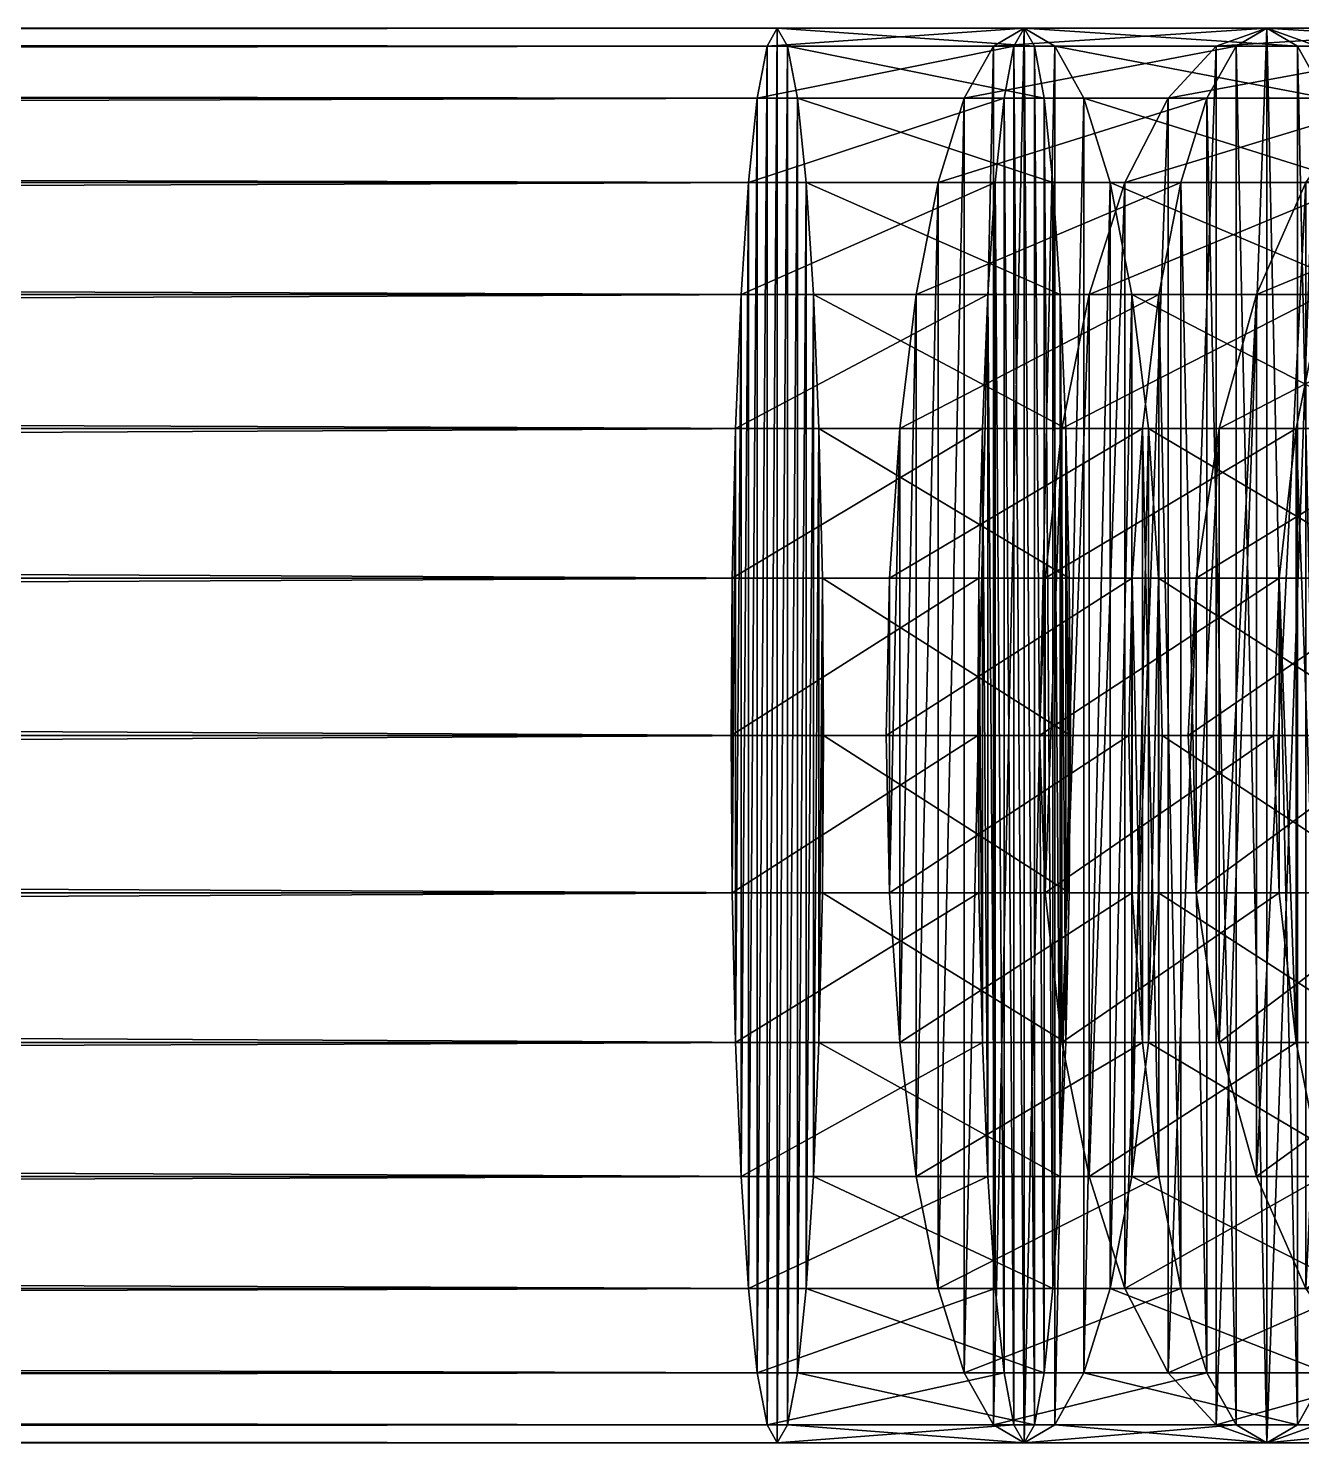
# Model space of a CAD drawing. Header units: millimetres. Extents: x 3500 to 25050, y 1500 to 19500.
# Drawn here: x 19185.9 to 19337.4, y 13215.8 to 13384.2 of the extents above; entities that cross this region are included whole.
import ezdxf

# ---------------------------------------------------------------- set-up
doc = ezdxf.new("R2010")
doc.units = ezdxf.units.MM
doc.layers.add('3D-PIPE-P-1011', color=7, linetype='Continuous', true_color=0xf26b21)

msp = doc.modelspace()

# ---------------------------------------------------------------- meshes
at = {"layer": '3D-PIPE-P-1011'}
mesh = msp.add_polyface(dxfattribs=at)
corners = [(15525, 13384.15, 600), (19275, 13384.15, 600), (15525, 13382.04, 581.27), (19275, 13382.04, 581.27), (15525, 13375.82, 563.49), (19275, 13375.82, 563.49), (15525, 13365.79, 547.53), (19275, 13365.79, 547.53), (15525, 13352.47, 534.21), (19275, 13352.47, 534.21), (15525, 13336.51, 524.18), (19275, 13336.51, 524.18), (15525, 13318.73, 517.96), (19275, 13318.73, 517.96), (15525, 13300, 515.85), (19275, 13300, 515.85), (15525, 13281.27, 517.96), (19275, 13281.27, 517.96), (15525, 13263.49, 524.18), (19275, 13263.49, 524.18), (15525, 13247.53, 534.21), (19275, 13247.53, 534.21), (15525, 13234.21, 547.53), (19275, 13234.21, 547.53), (15525, 13224.18, 563.49), (19275, 13224.18, 563.49), (15525, 13217.96, 581.27), (19275, 13217.96, 581.27), (15525, 13215.85, 600), (19275, 13215.85, 600), (15525, 13217.96, 618.73), (19275, 13217.96, 618.73), (15525, 13224.18, 636.51), (19275, 13224.18, 636.51), (15525, 13234.21, 652.47), (19275, 13234.21, 652.47), (15525, 13247.53, 665.79), (19275, 13247.53, 665.79), (15525, 13263.49, 675.82), (19275, 13263.49, 675.82), (15525, 13281.27, 682.04), (19275, 13281.27, 682.04), (15525, 13300, 684.15), (19275, 13300, 684.15), (15525, 13318.73, 682.04), (19275, 13318.73, 682.04), (15525, 13336.51, 675.82), (19275, 13336.51, 675.82), (15525, 13352.47, 665.79), (19275, 13352.47, 665.79), (15525, 13365.79, 652.47), (19275, 13365.79, 652.47), (15525, 13375.82, 636.51), (19275, 13375.82, 636.51), (15525, 13382.04, 618.73), (19275, 13382.04, 618.73)]
mesh.append_faces([[corners[k] for k in face] for face in [(0, 1, 2), (1, 3, 2), (2, 3, 4), (3, 5, 4), (4, 5, 6), (5, 7, 6), (6, 7, 8), (7, 9, 8), (8, 9, 10), (9, 11, 10), (10, 11, 12), (11, 13, 12), (12, 13, 14), (13, 15, 14), (14, 15, 16), (15, 17, 16), (16, 17, 18), (17, 19, 18), (18, 19, 20), (19, 21, 20), (20, 21, 22), (21, 23, 22), (22, 23, 24), (23, 25, 24), (24, 25, 26), (25, 27, 26), (26, 27, 28), (27, 29, 28), (28, 29, 30), (29, 31, 30), (30, 31, 32), (31, 33, 32), (32, 33, 34), (33, 35, 34), (34, 35, 36), (35, 37, 36), (36, 37, 38), (37, 39, 38), (38, 39, 40), (39, 41, 40), (40, 41, 42), (41, 43, 42), (42, 43, 44), (43, 45, 44), (44, 45, 46), (45, 47, 46), (46, 47, 48), (47, 49, 48), (48, 49, 50), (49, 51, 50), (50, 51, 52), (51, 53, 52), (52, 53, 54), (53, 55, 54), (54, 55, 0), (55, 1, 0), (0, 2, 54), (54, 2, 52), (2, 4, 52), (52, 4, 50), (4, 6, 50), (50, 6, 48), (48, 6, 46), (46, 6, 44), (44, 6, 42), (42, 6, 40), (40, 6, 38), (6, 8, 38), (38, 8, 36), (36, 8, 34), (34, 8, 32), (32, 8, 30), (30, 8, 28), (8, 10, 28), (10, 12, 28), (12, 14, 28), (14, 16, 28), (16, 18, 28), (18, 20, 28), (20, 22, 28), (22, 24, 28), (26, 28, 24), (29, 27, 31), (31, 27, 33), (27, 25, 33), (33, 25, 35), (25, 23, 35), (35, 23, 37), (37, 23, 39), (39, 23, 41), (41, 23, 43), (43, 23, 45), (45, 23, 47), (23, 21, 47), (47, 21, 49), (49, 21, 51), (51, 21, 53), (53, 21, 55), (55, 21, 1), (21, 19, 1), (19, 17, 1), (17, 15, 1), (15, 13, 1), (13, 11, 1), (11, 9, 1), (9, 7, 1), (7, 5, 1), (3, 1, 5)]])
mesh = msp.add_polyface(dxfattribs=at)
corners = [(19269.63, 13318.73, 681.86), (19269.5, 13300, 683.97), (19299, 13318.73, 683.79), (19298.86, 13300, 685.89), (19299.41, 13336.51, 677.58), (19280.37, 13318.73, 518.14), (19279.96, 13336.51, 524.35), (19309.73, 13318.73, 520.06), (19280.5, 13300, 516.03), (19309.87, 13300, 517.96), (19269.63, 13281.27, 681.86), (19270.04, 13336.51, 675.65), (19270.04, 13263.49, 675.65), (19270.7, 13352.47, 665.65), (19270.7, 13247.53, 665.65), (19271.57, 13365.79, 652.35), (19271.57, 13234.21, 652.35), (19272.61, 13375.82, 636.43), (19272.61, 13224.18, 636.43), (19273.78, 13382.04, 618.69), (19275, 13215.85, 600), (19275, 13384.15, 600), (19276.22, 13382.04, 581.31), (19276.22, 13217.96, 581.31), (19277.39, 13375.82, 563.57), (19277.39, 13224.18, 563.57), (19278.43, 13365.79, 547.65), (19278.43, 13234.21, 547.65), (19279.3, 13352.47, 534.35), (19279.3, 13247.53, 534.35), (19279.96, 13263.49, 524.35), (19299.41, 13263.49, 677.58), (19300.07, 13247.53, 667.58), (19300.07, 13352.47, 667.58), (19300.94, 13234.21, 654.28), (19300.94, 13365.79, 654.28), (19301.98, 13224.18, 638.36), (19301.98, 13375.82, 638.36), (19303.14, 13217.96, 620.61), (19303.14, 13382.04, 620.61), (19306.76, 13375.82, 565.49), (19307.8, 13234.21, 549.57), (19307.8, 13365.79, 549.57), (19308.67, 13247.53, 536.27), (19308.67, 13352.47, 536.27), (19309.33, 13263.49, 526.27), (19309.33, 13336.51, 526.27), (19309.73, 13281.27, 520.06), (19288.36, 13318.73, 682.39), (19287.95, 13300, 684.46), (19317.23, 13318.73, 688.13), (19316.82, 13300, 690.2), (19318.44, 13336.51, 682.03), (19288.36, 13281.27, 682.39), (19289.58, 13336.51, 676.28), (19289.58, 13263.49, 676.28), (19291.53, 13352.47, 666.45), (19291.53, 13247.53, 666.45), (19294.13, 13365.79, 653.38), (19294.13, 13234.21, 653.38), (19297.25, 13375.82, 637.73), (19308.02, 13217.96, 583.56), (19308.02, 13382.04, 583.56), (19311.49, 13375.82, 566.12), (19311.49, 13224.18, 566.12), (19314.6, 13365.79, 550.47), (19314.6, 13234.21, 550.47), (19317.2, 13352.47, 537.4), (19306.86, 13318.73, 685.35), (19306.19, 13300, 687.35), (19334.73, 13318.73, 694.81), (19306.86, 13281.27, 685.35), (19308.86, 13336.51, 679.46), (19308.86, 13263.49, 679.46), (19312.09, 13352.47, 669.97), (19312.09, 13247.53, 669.97), (19316.37, 13365.79, 657.35)]
mesh.append_faces([[corners[k] for k in face] for face in [(0, 1, 2), (2, 1, 3), (4, 0, 2), (5, 6, 7), (8, 5, 9), (9, 5, 7), (10, 0, 11), (12, 11, 13), (14, 13, 15), (16, 15, 17), (18, 17, 19), (20, 21, 22), (23, 22, 24), (25, 24, 26), (27, 26, 28), (29, 28, 6), (30, 6, 5), (2, 31, 4), (4, 32, 33), (33, 34, 35), (35, 36, 37), (37, 38, 39), (40, 41, 42), (42, 43, 44), (44, 45, 46), (46, 47, 7), (48, 49, 50), (50, 49, 51), (52, 48, 50), (53, 48, 54), (55, 54, 56), (57, 56, 58), (59, 58, 60), (61, 62, 63), (64, 63, 65), (66, 65, 67), (68, 69, 70), (71, 68, 72), (73, 72, 74), (75, 74, 76)]])
mesh = msp.add_polyface(dxfattribs=at)
corners = [(19270.04, 13336.51, 675.65), (19269.63, 13318.73, 681.86), (19299.41, 13336.51, 677.58), (19270.7, 13352.47, 665.65), (19300.07, 13352.47, 667.58), (19271.57, 13365.79, 652.35), (19300.94, 13365.79, 654.28), (19272.61, 13375.82, 636.43), (19301.98, 13375.82, 638.36), (19273.78, 13382.04, 618.69), (19303.14, 13382.04, 620.61), (19275, 13384.15, 600), (19304.37, 13384.15, 601.92), (19276.22, 13382.04, 581.31), (19305.59, 13382.04, 583.24), (19277.39, 13375.82, 563.57), (19306.76, 13375.82, 565.49), (19278.43, 13365.79, 547.65), (19307.8, 13365.79, 549.57), (19279.3, 13352.47, 534.35), (19308.67, 13352.47, 536.27), (19279.96, 13336.51, 524.35), (19309.33, 13336.51, 526.27), (19309.73, 13318.73, 520.06), (19273.78, 13217.96, 618.69), (19304.37, 13215.85, 601.92), (19305.59, 13217.96, 583.24), (19306.76, 13224.18, 565.49), (19289.58, 13336.51, 676.28), (19288.36, 13318.73, 682.39), (19318.44, 13336.51, 682.03), (19291.53, 13352.47, 666.45), (19320.4, 13352.47, 672.19), (19294.13, 13365.79, 653.38), (19323, 13365.79, 659.13), (19297.25, 13375.82, 637.73), (19326.11, 13375.82, 643.48), (19300.72, 13382.04, 620.29), (19329.58, 13382.04, 626.03), (19333.23, 13384.15, 607.67), (19308.02, 13382.04, 583.56), (19336.89, 13382.04, 589.3), (19297.25, 13224.18, 637.73), (19300.72, 13217.96, 620.29), (19308.86, 13336.51, 679.46), (19306.86, 13318.73, 685.35), (19336.73, 13336.51, 688.92)]
mesh.append_faces([[corners[k] for k in face] for face in [(0, 1, 2), (3, 0, 4), (4, 0, 2), (5, 3, 6), (6, 3, 4), (7, 5, 8), (8, 5, 6), (9, 7, 10), (10, 7, 8), (11, 9, 12), (12, 9, 10), (13, 11, 14), (14, 11, 12), (15, 13, 16), (16, 13, 14), (17, 15, 18), (18, 15, 16), (19, 17, 20), (20, 17, 18), (21, 19, 22), (22, 19, 20), (23, 21, 22), (24, 9, 11), (10, 25, 12), (12, 26, 14), (14, 27, 16), (28, 29, 30), (31, 28, 32), (32, 28, 30), (33, 31, 34), (34, 31, 32), (35, 33, 36), (36, 33, 34), (37, 35, 38), (38, 35, 36), (12, 37, 39), (40, 12, 41), (42, 35, 37), (43, 37, 12), (25, 12, 40), (44, 45, 46)]])
mesh = msp.add_polyface(dxfattribs=at)
corners = [(19279.96, 13263.49, 524.35), (19280.37, 13281.27, 518.14), (19309.33, 13263.49, 526.27), (19279.3, 13247.53, 534.35), (19308.67, 13247.53, 536.27), (19278.43, 13234.21, 547.65), (19307.8, 13234.21, 549.57), (19277.39, 13224.18, 563.57), (19306.76, 13224.18, 565.49), (19276.22, 13217.96, 581.31), (19305.59, 13217.96, 583.24), (19275, 13215.85, 600), (19304.37, 13215.85, 601.92), (19273.78, 13217.96, 618.69), (19303.14, 13217.96, 620.61), (19272.61, 13224.18, 636.43), (19301.98, 13224.18, 638.36), (19271.57, 13234.21, 652.35), (19300.94, 13234.21, 654.28), (19270.7, 13247.53, 665.65), (19300.07, 13247.53, 667.58), (19270.04, 13263.49, 675.65), (19299.41, 13263.49, 677.58), (19299, 13281.27, 683.79), (19273.78, 13382.04, 618.69), (19275, 13384.15, 600), (19276.22, 13382.04, 581.31), (19277.39, 13375.82, 563.57), (19278.43, 13365.79, 547.65), (19300.94, 13365.79, 654.28), (19301.98, 13375.82, 638.36), (19303.14, 13382.04, 620.61), (19304.37, 13384.15, 601.92), (19305.59, 13382.04, 583.24), (19297.25, 13224.18, 637.73), (19300.72, 13217.96, 620.29), (19326.11, 13224.18, 643.48), (19294.13, 13234.21, 653.38), (19323, 13234.21, 659.13), (19291.53, 13247.53, 666.45), (19320.4, 13247.53, 672.19), (19289.58, 13263.49, 676.28), (19318.44, 13263.49, 682.03), (19317.23, 13281.27, 688.13), (19308.02, 13382.04, 583.56), (19308.02, 13217.96, 583.56)]
mesh.append_faces([[corners[k] for k in face] for face in [(0, 1, 2), (3, 0, 4), (4, 0, 2), (5, 3, 6), (6, 3, 4), (7, 5, 8), (8, 5, 6), (9, 7, 10), (10, 7, 8), (11, 9, 12), (12, 9, 10), (13, 11, 14), (14, 11, 12), (15, 13, 16), (16, 13, 14), (17, 15, 18), (18, 15, 16), (19, 17, 20), (20, 17, 18), (21, 19, 22), (22, 19, 20), (23, 21, 22), (15, 24, 13), (13, 25, 11), (11, 26, 9), (9, 27, 7), (7, 28, 5), (29, 18, 16), (30, 16, 14), (31, 14, 12), (32, 12, 10), (33, 10, 8), (34, 35, 36), (37, 34, 38), (39, 37, 40), (41, 39, 42), (42, 39, 40), (43, 41, 42), (35, 32, 12), (12, 44, 45)]])
mesh = msp.add_polyface(dxfattribs=at)
corners = [(19319.16, 13263.49, 527.57), (19320.37, 13281.27, 521.46), (19348.03, 13263.49, 533.31), (19317.2, 13247.53, 537.4), (19346.07, 13247.53, 543.14), (19314.6, 13234.21, 550.47), (19343.47, 13234.21, 556.21), (19311.49, 13224.18, 566.12), (19340.36, 13224.18, 571.86), (19308.02, 13217.96, 583.56), (19336.89, 13217.96, 589.3), (19304.37, 13215.85, 601.92), (19333.23, 13215.85, 607.67), (19300.72, 13217.96, 620.29), (19329.58, 13217.96, 626.03), (19326.11, 13224.18, 643.48), (19323, 13234.21, 659.13), (19297.25, 13224.18, 637.73), (19320.4, 13247.53, 672.19), (19294.13, 13234.21, 653.38), (19311.49, 13375.82, 566.12), (19326.11, 13375.82, 643.48), (19329.58, 13382.04, 626.03), (19333.23, 13384.15, 607.67), (19339.25, 13217.96, 589.94), (19344.97, 13224.18, 573.09), (19367.12, 13217.96, 599.4), (19361.1, 13215.85, 617.13), (19327.22, 13217.96, 625.4), (19355.08, 13217.96, 634.86), (19321.5, 13224.18, 642.24), (19349.37, 13224.18, 651.7), (19316.37, 13234.21, 657.35), (19344.24, 13234.21, 666.81), (19312.09, 13247.53, 669.97), (19339.96, 13247.53, 679.43), (19308.86, 13263.49, 679.46), (19336.73, 13263.49, 688.92), (19334.73, 13281.27, 694.81), (19339.25, 13382.04, 589.94), (19344.97, 13375.82, 573.09), (19337.9, 13234.21, 664.18), (19344.96, 13224.18, 649.87), (19364.29, 13234.21, 677.2), (19332.01, 13247.53, 676.13), (19358.4, 13247.53, 689.15), (19327.57, 13263.49, 685.12), (19353.97, 13263.49, 698.14), (19351.21, 13281.27, 703.72)]
mesh.append_faces([[corners[k] for k in face] for face in [(0, 1, 2), (3, 0, 4), (4, 0, 2), (5, 3, 6), (6, 3, 4), (7, 5, 8), (8, 5, 6), (9, 7, 10), (10, 7, 8), (11, 9, 12), (12, 9, 10), (13, 11, 14), (14, 11, 12), (15, 13, 14), (16, 17, 15), (18, 19, 16), (9, 20, 7), (21, 15, 14), (22, 14, 12), (23, 12, 10), (24, 25, 26), (12, 24, 27), (28, 12, 29), (29, 12, 27), (30, 28, 31), (31, 28, 29), (32, 30, 33), (33, 30, 31), (34, 32, 35), (35, 32, 33), (36, 34, 37), (37, 34, 35), (38, 36, 37), (28, 23, 12), (12, 39, 24), (24, 40, 25), (41, 42, 43), (44, 41, 45), (46, 44, 47), (47, 44, 45), (48, 46, 47)]])
mesh = msp.add_polyface(dxfattribs=at)
corners = [(19333.23, 13384.15, 607.67), (19300.72, 13382.04, 620.29), (19329.58, 13382.04, 626.03), (19336.89, 13382.04, 589.3), (19304.37, 13384.15, 601.92), (19311.49, 13375.82, 566.12), (19308.02, 13382.04, 583.56), (19340.36, 13375.82, 571.86), (19314.6, 13365.79, 550.47), (19343.47, 13365.79, 556.21), (19317.2, 13352.47, 537.4), (19346.07, 13352.47, 543.14), (19319.16, 13336.51, 527.57), (19348.03, 13336.51, 533.31), (19349.24, 13318.73, 527.2), (19333.23, 13215.85, 607.67), (19336.89, 13217.96, 589.3), (19340.36, 13224.18, 571.86), (19312.09, 13352.47, 669.97), (19308.86, 13336.51, 679.46), (19339.96, 13352.47, 679.43), (19336.73, 13336.51, 688.92), (19316.37, 13365.79, 657.35), (19344.24, 13365.79, 666.81), (19321.5, 13375.82, 642.24), (19349.37, 13375.82, 651.7), (19327.22, 13382.04, 625.4), (19355.08, 13382.04, 634.86), (19361.1, 13384.15, 617.13), (19339.25, 13382.04, 589.94), (19367.12, 13382.04, 599.4), (19344.97, 13375.82, 573.09), (19372.84, 13375.82, 582.55), (19321.5, 13224.18, 642.24), (19327.22, 13217.96, 625.4), (19327.57, 13336.51, 685.12), (19324.82, 13318.73, 690.71), (19353.97, 13336.51, 698.14), (19332.01, 13352.47, 676.13), (19358.4, 13352.47, 689.15), (19337.9, 13365.79, 664.18), (19364.29, 13365.79, 677.2), (19344.96, 13375.82, 649.87), (19371.35, 13375.82, 662.89), (19337.9, 13234.21, 664.18), (19344.96, 13224.18, 649.87), (19352.82, 13382.04, 633.92), (19352.82, 13217.96, 633.92), (19345.38, 13336.51, 693.18), (19341.92, 13318.73, 698.36), (19369.85, 13336.51, 709.53), (19350.95, 13352.47, 684.85), (19375.42, 13352.47, 701.2)]
mesh.append_faces([[corners[k] for k in face] for face in [(0, 1, 2), (3, 4, 0), (5, 6, 7), (7, 6, 3), (8, 5, 9), (9, 5, 7), (10, 8, 11), (11, 8, 9), (12, 10, 13), (13, 10, 11), (14, 12, 13), (2, 15, 0), (0, 16, 3), (3, 17, 7), (18, 19, 20), (20, 19, 21), (22, 18, 23), (23, 18, 20), (24, 22, 25), (25, 22, 23), (26, 24, 27), (27, 24, 25), (0, 26, 28), (28, 26, 27), (29, 0, 30), (30, 0, 28), (31, 29, 32), (33, 24, 26), (34, 26, 0), (15, 0, 29), (35, 36, 37), (38, 35, 39), (39, 35, 37), (40, 38, 41), (41, 38, 39), (42, 40, 43), (44, 40, 42), (45, 42, 46), (47, 46, 28), (48, 49, 50), (51, 48, 52)]])
mesh = msp.add_polyface(dxfattribs=at)
corners = [(19280.37, 13281.27, 518.14), (19280.5, 13300, 516.03), (19309.73, 13281.27, 520.06), (19309.87, 13300, 517.96), (19309.33, 13263.49, 526.27), (19269.63, 13281.27, 681.86), (19270.04, 13263.49, 675.65), (19299, 13281.27, 683.79), (19269.5, 13300, 683.97), (19298.86, 13300, 685.89), (19269.63, 13318.73, 681.86), (19270.04, 13336.51, 675.65), (19270.7, 13352.47, 665.65), (19270.7, 13247.53, 665.65), (19271.57, 13365.79, 652.35), (19271.57, 13234.21, 652.35), (19272.61, 13375.82, 636.43), (19272.61, 13224.18, 636.43), (19278.43, 13234.21, 547.65), (19279.3, 13352.47, 534.35), (19279.3, 13247.53, 534.35), (19279.96, 13336.51, 524.35), (19279.96, 13263.49, 524.35), (19280.37, 13318.73, 518.14), (19299, 13318.73, 683.79), (19299.41, 13263.49, 677.58), (19299.41, 13336.51, 677.58), (19300.07, 13247.53, 667.58), (19300.07, 13352.47, 667.58), (19300.94, 13234.21, 654.28), (19306.76, 13375.82, 565.49), (19306.76, 13224.18, 565.49), (19307.8, 13234.21, 549.57), (19307.8, 13365.79, 549.57), (19308.67, 13247.53, 536.27), (19308.67, 13352.47, 536.27), (19309.33, 13336.51, 526.27), (19309.73, 13318.73, 520.06), (19288.36, 13281.27, 682.39), (19289.58, 13263.49, 676.28), (19317.23, 13281.27, 688.13), (19287.95, 13300, 684.46), (19316.82, 13300, 690.2), (19288.36, 13318.73, 682.39), (19289.58, 13336.51, 676.28), (19291.53, 13352.47, 666.45), (19291.53, 13247.53, 666.45), (19294.13, 13365.79, 653.38), (19294.13, 13234.21, 653.38), (19297.25, 13375.82, 637.73), (19297.25, 13224.18, 637.73), (19300.72, 13382.04, 620.29), (19300.72, 13217.96, 620.29), (19311.49, 13224.18, 566.12), (19314.6, 13365.79, 550.47), (19314.6, 13234.21, 550.47), (19317.2, 13352.47, 537.4), (19317.2, 13247.53, 537.4), (19306.19, 13300, 687.35), (19306.86, 13281.27, 685.35), (19334.05, 13300, 696.81), (19306.86, 13318.73, 685.35), (19308.86, 13336.51, 679.46), (19308.86, 13263.49, 679.46), (19312.09, 13352.47, 669.97), (19312.09, 13247.53, 669.97), (19316.37, 13365.79, 657.35), (19316.37, 13234.21, 657.35)]
mesh.append_faces([[corners[k] for k in face] for face in [(0, 1, 2), (2, 1, 3), (4, 0, 2), (5, 6, 7), (8, 5, 9), (9, 5, 7), (8, 10, 5), (5, 11, 6), (6, 12, 13), (13, 14, 15), (15, 16, 17), (18, 19, 20), (20, 21, 22), (22, 23, 0), (0, 23, 1), (9, 7, 24), (24, 7, 25), (26, 25, 27), (28, 27, 29), (30, 31, 32), (33, 32, 34), (35, 34, 4), (36, 4, 2), (37, 2, 3), (38, 39, 40), (41, 38, 42), (42, 38, 40), (41, 43, 38), (38, 44, 39), (39, 45, 46), (46, 47, 48), (48, 49, 50), (50, 51, 52), (53, 54, 55), (55, 56, 57), (58, 59, 60), (58, 61, 59), (59, 62, 63), (63, 64, 65), (65, 66, 67)]])
mesh = msp.add_polyface(dxfattribs=at)
corners = [(19320.37, 13318.73, 521.46), (19319.16, 13336.51, 527.57), (19349.24, 13318.73, 527.2), (19320.79, 13300, 519.39), (19349.65, 13300, 525.13), (19317.2, 13247.53, 537.4), (19317.2, 13352.47, 537.4), (19319.16, 13263.49, 527.57), (19317.23, 13318.73, 688.13), (19318.44, 13263.49, 682.03), (19318.44, 13336.51, 682.03), (19320.4, 13247.53, 672.19), (19320.4, 13352.47, 672.19), (19323, 13234.21, 659.13), (19323, 13365.79, 659.13), (19326.11, 13224.18, 643.48), (19326.11, 13375.82, 643.48), (19329.58, 13217.96, 626.03), (19329.58, 13382.04, 626.03), (19340.36, 13375.82, 571.86), (19343.47, 13234.21, 556.21), (19343.47, 13365.79, 556.21), (19346.07, 13247.53, 543.14), (19346.07, 13352.47, 543.14), (19348.03, 13263.49, 533.31), (19348.03, 13336.51, 533.31), (19349.24, 13281.27, 527.2), (19334.73, 13318.73, 694.81), (19306.19, 13300, 687.35), (19334.05, 13300, 696.81), (19336.73, 13336.51, 688.92), (19306.86, 13318.73, 685.35), (19316.37, 13234.21, 657.35), (19316.37, 13365.79, 657.35), (19321.5, 13375.82, 642.24), (19339.25, 13217.96, 589.94), (19339.25, 13382.04, 589.94), (19344.97, 13375.82, 573.09), (19344.97, 13224.18, 573.09), (19350.1, 13365.79, 557.98), (19350.1, 13234.21, 557.98), (19354.38, 13352.47, 545.37), (19354.38, 13247.53, 545.37), (19357.6, 13336.51, 535.87), (19336.73, 13263.49, 688.92), (19339.96, 13247.53, 679.43), (19339.96, 13352.47, 679.43), (19344.24, 13234.21, 666.81), (19344.24, 13365.79, 666.81), (19349.37, 13224.18, 651.7), (19349.37, 13375.82, 651.7), (19355.08, 13217.96, 634.86), (19355.08, 13382.04, 634.86), (19324.82, 13318.73, 690.71), (19323.89, 13300, 692.6), (19351.21, 13318.73, 703.72), (19350.28, 13300, 705.62), (19353.97, 13336.51, 698.14), (19324.82, 13281.27, 690.71), (19327.57, 13336.51, 685.12), (19327.57, 13263.49, 685.12), (19332.01, 13352.47, 676.13), (19332.01, 13247.53, 676.13), (19337.9, 13365.79, 664.18), (19353.97, 13263.49, 698.14), (19358.4, 13247.53, 689.15), (19358.4, 13352.47, 689.15), (19341.92, 13318.73, 698.36), (19340.75, 13300, 700.11), (19366.39, 13318.73, 714.71), (19365.22, 13300, 716.46), (19341.92, 13281.27, 698.36), (19345.38, 13336.51, 693.18), (19345.38, 13263.49, 693.18), (19350.95, 13352.47, 684.85), (19350.95, 13247.53, 684.85), (19358.35, 13365.79, 673.77), (19356.49, 13300, 709.76), (19357.88, 13318.73, 708.18), (19357.88, 13281.27, 708.18)]
mesh.append_faces([[corners[k] for k in face] for face in [(0, 1, 2), (3, 0, 4), (4, 0, 2), (5, 6, 1), (7, 1, 0), (8, 9, 10), (10, 11, 12), (12, 13, 14), (14, 15, 16), (16, 17, 18), (19, 20, 21), (21, 22, 23), (23, 24, 25), (25, 26, 2), (27, 28, 29), (30, 31, 27), (32, 33, 34), (35, 36, 37), (38, 37, 39), (40, 39, 41), (42, 41, 43), (27, 44, 30), (30, 45, 46), (46, 47, 48), (48, 49, 50), (50, 51, 52), (53, 54, 55), (55, 54, 56), (57, 53, 55), (58, 53, 59), (60, 59, 61), (62, 61, 63), (55, 64, 57), (57, 65, 66), (67, 68, 69), (69, 68, 70), (71, 67, 72), (73, 72, 74), (75, 74, 76), (77, 78, 79)]])
mesh = msp.add_polyface(dxfattribs=at)
corners = [(19320.37, 13281.27, 521.46), (19320.79, 13300, 519.39), (19349.24, 13281.27, 527.2), (19349.65, 13300, 525.13), (19348.03, 13263.49, 533.31), (19317.2, 13247.53, 537.4), (19319.16, 13336.51, 527.57), (19319.16, 13263.49, 527.57), (19320.37, 13318.73, 521.46), (19316.82, 13300, 690.2), (19317.23, 13281.27, 688.13), (19317.23, 13318.73, 688.13), (19318.44, 13263.49, 682.03), (19318.44, 13336.51, 682.03), (19320.4, 13247.53, 672.19), (19320.4, 13352.47, 672.19), (19323, 13234.21, 659.13), (19323, 13365.79, 659.13), (19326.11, 13224.18, 643.48), (19336.89, 13382.04, 589.3), (19336.89, 13217.96, 589.3), (19340.36, 13224.18, 571.86), (19340.36, 13375.82, 571.86), (19343.47, 13234.21, 556.21), (19343.47, 13365.79, 556.21), (19346.07, 13247.53, 543.14), (19346.07, 13352.47, 543.14), (19348.03, 13336.51, 533.31), (19349.24, 13318.73, 527.2), (19306.86, 13281.27, 685.35), (19308.86, 13263.49, 679.46), (19334.73, 13281.27, 694.81), (19334.05, 13300, 696.81), (19316.37, 13234.21, 657.35), (19321.5, 13375.82, 642.24), (19321.5, 13224.18, 642.24), (19327.22, 13382.04, 625.4), (19327.22, 13217.96, 625.4), (19344.97, 13224.18, 573.09), (19350.1, 13365.79, 557.98), (19350.1, 13234.21, 557.98), (19334.73, 13318.73, 694.81), (19336.73, 13263.49, 688.92), (19336.73, 13336.51, 688.92), (19339.96, 13247.53, 679.43), (19339.96, 13352.47, 679.43), (19344.24, 13234.21, 666.81), (19344.24, 13365.79, 666.81), (19349.37, 13224.18, 651.7), (19324.82, 13281.27, 690.71), (19327.57, 13263.49, 685.12), (19351.21, 13281.27, 703.72), (19323.89, 13300, 692.6), (19350.28, 13300, 705.62), (19324.82, 13318.73, 690.71), (19327.57, 13336.51, 685.12), (19332.01, 13352.47, 676.13), (19332.01, 13247.53, 676.13), (19337.9, 13365.79, 664.18), (19337.9, 13234.21, 664.18), (19344.96, 13375.82, 649.87), (19344.96, 13224.18, 649.87), (19352.82, 13382.04, 633.92), (19352.82, 13217.96, 633.92), (19351.21, 13318.73, 703.72), (19340.75, 13300, 700.11), (19341.92, 13281.27, 698.36), (19365.22, 13300, 716.46), (19341.92, 13318.73, 698.36), (19345.38, 13336.51, 693.18), (19345.38, 13263.49, 693.18), (19350.95, 13352.47, 684.85), (19350.95, 13247.53, 684.85)]
mesh.append_faces([[corners[k] for k in face] for face in [(0, 1, 2), (2, 1, 3), (4, 0, 2), (5, 6, 7), (7, 8, 0), (0, 8, 1), (9, 10, 11), (11, 10, 12), (13, 12, 14), (15, 14, 16), (17, 16, 18), (19, 20, 21), (22, 21, 23), (24, 23, 25), (26, 25, 4), (27, 4, 2), (28, 2, 3), (29, 30, 31), (32, 29, 31), (33, 34, 35), (35, 36, 37), (38, 39, 40), (32, 31, 41), (41, 31, 42), (43, 42, 44), (45, 44, 46), (47, 46, 48), (49, 50, 51), (52, 49, 53), (53, 49, 51), (52, 54, 49), (49, 55, 50), (50, 56, 57), (57, 58, 59), (59, 60, 61), (61, 62, 63), (53, 51, 64), (65, 66, 67), (65, 68, 66), (66, 69, 70), (70, 71, 72)]])

doc.saveas('drawing.dxf')
